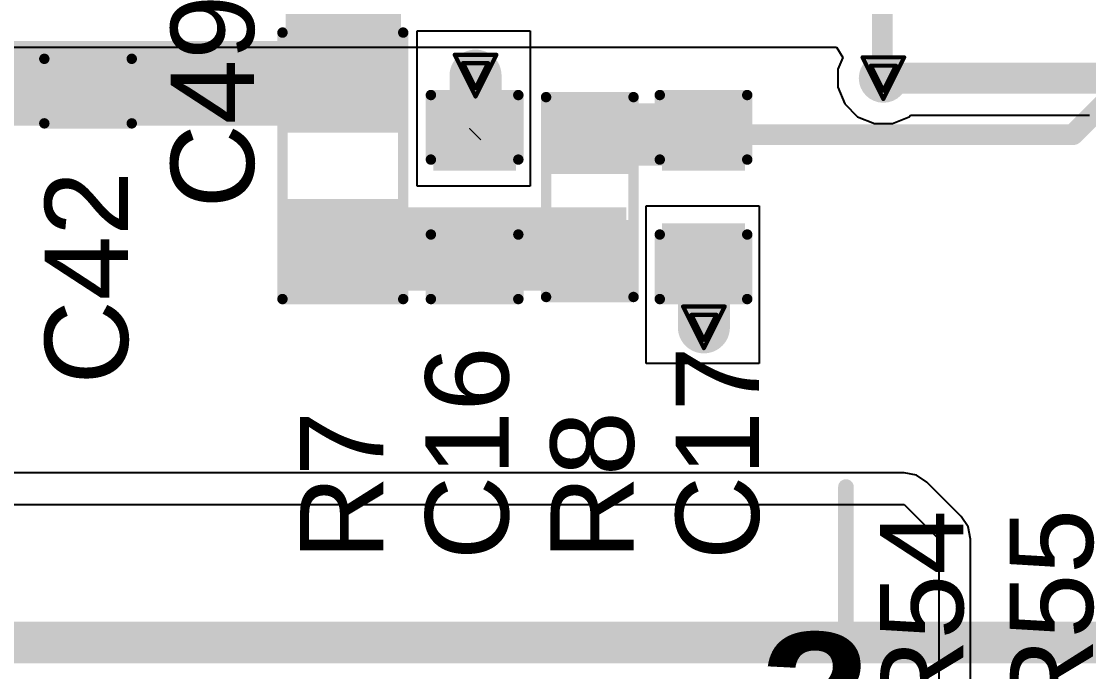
# Model space of a CAD drawing. Header units: inches. Extents: x -1 to 208, y -10 to 150.
# Drawn here: x 8.51 to 21.53, y 22.07 to 30 of the extents above; entities that cross this region are included whole.
import ezdxf

# ---------------------------------------------------------------- set-up
doc = ezdxf.new("R2010")
doc.units = ezdxf.units.IN
for name, color, linetype in [('Bottom Layer', 5, 'Continuous'), ('Drill Drawing', 1, 'Continuous'), ('Top Layer', 1, 'Continuous'), ('Top Overlay', 2, 'Continuous'), ('Top Paste', 8, 'Continuous'), ('Top Solder', 216, 'Continuous'), ('Via Holes', 16, 'Continuous')]:
    doc.layers.add(name, color=color, linetype=linetype)
doc.styles.add('Arial', font='', dxfattribs={"height": 0.2})
doc.styles.add('Arial Black_Bold', font='', dxfattribs={"height": 0.2})
doc.styles.get('Arial').set_extended_font_data('Arial')
doc.styles.get('Arial Black_Bold').set_extended_font_data('Arial Black', bold=True)

# ---------------------------------------------------------------- blocks, each defined once
blk = doc.blocks.new('R___0603_70')
at = {"layer": 'Top Layer'}
for points in [[(-0.3809999999999999, 0.4445), (-0.3809999999999999, -0.4445), (-1.143, -0.4445), (-1.143, 0.4445)], [(1.143, 0.4445), (1.143, -0.4445), (0.3809999999999999, -0.4445), (0.3809999999999999, 0.4445)]]:
    blk.add_hatch(color=1, dxfattribs=at).paths.add_polyline_path(points)
at = {"layer": 'Top Paste'}
for points in [[(-0.3809999999999999, 0.4445), (-0.3809999999999999, -0.4445), (-1.143, -0.4445), (-1.143, 0.4445)], [(1.143, 0.4445), (1.143, -0.4445), (0.3809999999999999, -0.4445), (0.3809999999999999, 0.4445)]]:
    blk.add_hatch(color=8, dxfattribs=at).paths.add_polyline_path(points)
at = {"layer": 'Top Solder'}
for points in [[(-0.2794, 0.5460999999999999), (-0.2794, -0.5460999999999999), (-1.2446, -0.5460999999999999), (-1.2446, 0.5460999999999999)], [(1.2446, 0.5460999999999999), (1.2446, -0.5460999999999999), (0.2794, -0.5460999999999999), (0.2794, 0.5460999999999999)]]:
    blk.add_hatch(color=216, dxfattribs=at).paths.add_polyline_path(points)
at = {"layer": 'Top Overlay', "const_width": 0.127}
for points in [[(1.2192, 0.5334), (-1.2192, 0.5334)], [(-1.2192, -0.5334), (-1.2192, 0.5334)], [(1.2192, -0.5334), (1.2192, 0.5334)], [(1.2192, -0.5334), (-1.2192, -0.5334)]]:
    blk.add_lwpolyline(points, dxfattribs=at)
at = {"layer": 'Top Overlay', "const_width": 0.0635}
for points in [[(-1.25095, 0.5334, 1), (-1.18745, 0.5334, 1)], [(-1.25095, 0.5334, 1), (-1.18745, 0.5334, 1)], [(1.18745, 0.5334, 1), (1.25095, 0.5334, 1)], [(1.18745, 0.5334, 1), (1.25095, 0.5334, 1)], [(-1.25095, -0.5334, 1), (-1.18745, -0.5334, 1)], [(-1.25095, -0.5334, 1), (-1.18745, -0.5334, 1)], [(1.18745, -0.5334, 1), (1.25095, -0.5334, 1)], [(1.18745, -0.5334, 1), (1.25095, -0.5334, 1)]]:
    blk.add_lwpolyline(points, format="xyb", close=True, dxfattribs=at)
blk = doc.blocks.new('RES_0805_71')
at = {"layer": 'Top Layer'}
for points in [[(-1.524, 0.635), (-0.508, 0.635), (-0.508, -0.635), (-1.524, -0.635)], [(0.508, 0.635), (1.524, 0.635), (1.524, -0.635), (0.508, -0.635)]]:
    blk.add_hatch(color=1, dxfattribs=at).paths.add_polyline_path(points)
at = {"layer": 'Top Paste'}
for points in [[(-1.524, 0.635), (-0.508, 0.635), (-0.508, -0.635), (-1.524, -0.635)], [(0.508, 0.635), (1.524, 0.635), (1.524, -0.635), (0.508, -0.635)]]:
    blk.add_hatch(color=8, dxfattribs=at).paths.add_polyline_path(points)
at = {"layer": 'Top Solder'}
for points in [[(-1.6256, 0.7366), (-0.4064, 0.7366), (-0.4064, -0.7366), (-1.6256, -0.7366)], [(0.4064, 0.7366), (1.6256, 0.7366), (1.6256, -0.7366), (0.4064, -0.7366)]]:
    blk.add_hatch(color=216, dxfattribs=at).paths.add_polyline_path(points)
at = {"layer": 'Top Overlay', "const_width": 0.127}
for points in [[(-1.6256, 0.7366), (1.6256, 0.7366)], [(-1.6256, 0.7366), (-1.6256, -0.7366)], [(1.6256, 0.7366), (1.6256, -0.7366)], [(-1.6256, -0.7366), (1.6256, -0.7366)]]:
    blk.add_lwpolyline(points, dxfattribs=at)
at = {"layer": 'Top Overlay', "const_width": 0.0635}
for points in [[(-1.65735, 0.7366, 1), (-1.59385, 0.7366, 1)], [(-1.65735, 0.7366, 1), (-1.59385, 0.7366, 1)], [(1.59385, 0.7366, 1), (1.65735, 0.7366, 1)], [(1.59385, 0.7366, 1), (1.65735, 0.7366, 1)], [(-1.65735, -0.7366, 1), (-1.59385, -0.7366, 1)], [(-1.65735, -0.7366, 1), (-1.59385, -0.7366, 1)], [(1.59385, -0.7366, 1), (1.65735, -0.7366, 1)], [(1.59385, -0.7366, 1), (1.65735, -0.7366, 1)]]:
    blk.add_lwpolyline(points, format="xyb", close=True, dxfattribs=at)
blk = doc.blocks.new('C___0603_153')
at = {"layer": 'Top Layer'}
for points in [[(-0.3809999999999999, 0.4445), (-0.3809999999999999, -0.4445), (-1.143, -0.4445), (-1.143, 0.4445)], [(1.143, 0.4445), (1.143, -0.4445), (0.3809999999999999, -0.4445), (0.3809999999999999, 0.4445)]]:
    blk.add_hatch(color=1, dxfattribs=at).paths.add_polyline_path(points)
at = {"layer": 'Top Paste'}
for points in [[(-0.3809999999999999, 0.4445), (-0.3809999999999999, -0.4445), (-1.143, -0.4445), (-1.143, 0.4445)], [(1.143, 0.4445), (1.143, -0.4445), (0.3809999999999999, -0.4445), (0.3809999999999999, 0.4445)]]:
    blk.add_hatch(color=8, dxfattribs=at).paths.add_polyline_path(points)
at = {"layer": 'Top Solder'}
for points in [[(-0.3210001199999999, 0.50449988), (-0.3210001199999999, -0.50449988), (-1.20299988, -0.50449988), (-1.20299988, 0.50449988)], [(1.20299988, 0.50449988), (1.20299988, -0.50449988), (0.3210001199999999, -0.50449988), (0.3210001199999999, 0.50449988)]]:
    blk.add_hatch(color=216, dxfattribs=at).paths.add_polyline_path(points)
at = {"layer": 'Top Overlay', "const_width": 0.127}
for points in [[(-1.2446, 0.5334), (-1.2446, -0.5334)], [(-1.2446, 0.5334), (-0.4571999999999999, 0.5334)], [(0.4571999999999999, 0.5334), (1.2446, 0.5334)], [(1.2446, 0.5334), (1.2446, -0.5334)], [(-1.2446, -0.5334), (-0.4571999999999999, -0.5334)], [(0.4571999999999999, -0.5334), (1.2446, -0.5334)]]:
    blk.add_lwpolyline(points, dxfattribs=at)
at = {"layer": 'Top Overlay', "const_width": 0.0635}
for points in [[(-1.27635, 0.5334, 1), (-1.21285, 0.5334, 1)], [(-1.27635, 0.5334, 1), (-1.21285, 0.5334, 1)], [(-0.4889499999999999, 0.5334, 1), (-0.42545, 0.5334, 1)], [(0.42545, 0.5334, 1), (0.4889499999999999, 0.5334, 1)], [(1.21285, 0.5334, 1), (1.27635, 0.5334, 1)], [(1.21285, 0.5334, 1), (1.27635, 0.5334, 1)], [(-1.27635, -0.5334, 1), (-1.21285, -0.5334, 1)], [(-1.27635, -0.5334, 1), (-1.21285, -0.5334, 1)], [(-0.4889499999999999, -0.5334, 1), (-0.42545, -0.5334, 1)], [(0.42545, -0.5334, 1), (0.4889499999999999, -0.5334, 1)], [(1.21285, -0.5334, 1), (1.27635, -0.5334, 1)], [(1.21285, -0.5334, 1), (1.27635, -0.5334, 1)]]:
    blk.add_lwpolyline(points, format="xyb", close=True, dxfattribs=at)
blk = doc.blocks.new('C___0603_178')
at = {"layer": 'Top Layer'}
for points in [[(-0.3809999999999999, 0.4445), (-0.3809999999999999, -0.4445), (-1.143, -0.4445), (-1.143, 0.4445)], [(1.143, 0.4445), (1.143, -0.4445), (0.3809999999999999, -0.4445), (0.3809999999999999, 0.4445)]]:
    blk.add_hatch(color=1, dxfattribs=at).paths.add_polyline_path(points)
at = {"layer": 'Top Paste'}
for points in [[(-0.3809999999999999, 0.4445), (-0.3809999999999999, -0.4445), (-1.143, -0.4445), (-1.143, 0.4445)], [(1.143, 0.4445), (1.143, -0.4445), (0.3809999999999999, -0.4445), (0.3809999999999999, 0.4445)]]:
    blk.add_hatch(color=8, dxfattribs=at).paths.add_polyline_path(points)
at = {"layer": 'Top Solder'}
for points in [[(-0.3210001199999999, 0.50449988), (-0.3210001199999999, -0.50449988), (-1.20299988, -0.50449988), (-1.20299988, 0.50449988)], [(1.20299988, 0.50449988), (1.20299988, -0.50449988), (0.3210001199999999, -0.50449988), (0.3210001199999999, 0.50449988)]]:
    blk.add_hatch(color=216, dxfattribs=at).paths.add_polyline_path(points)
at = {"layer": 'Top Overlay', "const_width": 0.127}
for points in [[(-1.2446, 0.5334), (-0.4571999999999999, 0.5334)], [(-1.2446, 0.5334), (-1.2446, -0.5334)], [(0.4571999999999999, 0.5334), (1.2446, 0.5334)], [(1.2446, 0.5334), (1.2446, -0.5334)], [(-1.2446, -0.5334), (-0.4571999999999999, -0.5334)], [(0.4571999999999999, -0.5334), (1.2446, -0.5334)]]:
    blk.add_lwpolyline(points, dxfattribs=at)
at = {"layer": 'Top Overlay', "const_width": 0.0635}
for points in [[(-1.27635, 0.5334, 1), (-1.21285, 0.5334, 1)], [(-1.27635, 0.5334, 1), (-1.21285, 0.5334, 1)], [(-0.4889499999999999, 0.5334, 1), (-0.42545, 0.5334, 1)], [(0.42545, 0.5334, 1), (0.4889499999999999, 0.5334, 1)], [(1.21285, 0.5334, 1), (1.27635, 0.5334, 1)], [(1.21285, 0.5334, 1), (1.27635, 0.5334, 1)], [(-1.27635, -0.5334, 1), (-1.21285, -0.5334, 1)], [(-1.27635, -0.5334, 1), (-1.21285, -0.5334, 1)], [(-0.4889499999999999, -0.5334, 1), (-0.42545, -0.5334, 1)], [(0.42545, -0.5334, 1), (0.4889499999999999, -0.5334, 1)], [(1.21285, -0.5334, 1), (1.27635, -0.5334, 1)], [(1.21285, -0.5334, 1), (1.27635, -0.5334, 1)]]:
    blk.add_lwpolyline(points, format="xyb", close=True, dxfattribs=at)
blk = doc.blocks.new('C___0603_179')
at = {"layer": 'Top Layer'}
for points in [[(-0.3809999999999999, 0.4445), (-0.3809999999999999, -0.4445), (-1.143, -0.4445), (-1.143, 0.4445)], [(1.143, 0.4445), (1.143, -0.4445), (0.3809999999999999, -0.4445), (0.3809999999999999, 0.4445)]]:
    blk.add_hatch(color=1, dxfattribs=at).paths.add_polyline_path(points)
at = {"layer": 'Top Paste'}
for points in [[(-0.3809999999999999, 0.4445), (-0.3809999999999999, -0.4445), (-1.143, -0.4445), (-1.143, 0.4445)], [(1.143, 0.4445), (1.143, -0.4445), (0.3809999999999999, -0.4445), (0.3809999999999999, 0.4445)]]:
    blk.add_hatch(color=8, dxfattribs=at).paths.add_polyline_path(points)
at = {"layer": 'Top Solder'}
for points in [[(-0.3210001199999999, 0.50449988), (-0.3210001199999999, -0.50449988), (-1.20299988, -0.50449988), (-1.20299988, 0.50449988)], [(1.20299988, 0.50449988), (1.20299988, -0.50449988), (0.3210001199999999, -0.50449988), (0.3210001199999999, 0.50449988)]]:
    blk.add_hatch(color=216, dxfattribs=at).paths.add_polyline_path(points)
at = {"layer": 'Top Overlay', "const_width": 0.127}
for points in [[(-0.4571999999999999, 0.5334), (-1.2446, 0.5334)], [(-1.2446, -0.5334), (-1.2446, 0.5334)], [(1.2446, 0.5334), (0.4571999999999999, 0.5334)], [(1.2446, -0.5334), (1.2446, 0.5334)], [(-0.4571999999999999, -0.5334), (-1.2446, -0.5334)], [(1.2446, -0.5334), (0.4571999999999999, -0.5334)]]:
    blk.add_lwpolyline(points, dxfattribs=at)
at = {"layer": 'Top Overlay', "const_width": 0.0635}
for points in [[(-1.27635, 0.5334, 1), (-1.21285, 0.5334, 1)], [(-1.27635, 0.5334, 1), (-1.21285, 0.5334, 1)], [(-0.4889499999999999, 0.5334, 1), (-0.42545, 0.5334, 1)], [(0.42545, 0.5334, 1), (0.4889499999999999, 0.5334, 1)], [(1.21285, 0.5334, 1), (1.27635, 0.5334, 1)], [(1.21285, 0.5334, 1), (1.27635, 0.5334, 1)], [(-1.27635, -0.5334, 1), (-1.21285, -0.5334, 1)], [(-1.27635, -0.5334, 1), (-1.21285, -0.5334, 1)], [(-0.4889499999999999, -0.5334, 1), (-0.42545, -0.5334, 1)], [(0.42545, -0.5334, 1), (0.4889499999999999, -0.5334, 1)], [(1.21285, -0.5334, 1), (1.27635, -0.5334, 1)], [(1.21285, -0.5334, 1), (1.27635, -0.5334, 1)]]:
    blk.add_lwpolyline(points, format="xyb", close=True, dxfattribs=at)

msp = doc.modelspace()

# ---------------------------------------------------------------- hatches: boundary and pattern name
at = {"layer": 'Bottom Layer'}
h = msp.add_hatch(color=5, dxfattribs=at)
edge = h.paths.add_edge_path()
edge.add_arc((14.04927594, 29.337508), 0.2999994, 0, 360)
h = msp.add_hatch(color=5, dxfattribs=at)
edge = h.paths.add_edge_path()
edge.add_arc((19.02484638, 29.30653016), 0.2999994, 0, 360)
h = msp.add_hatch(color=5, dxfattribs=at)
edge = h.paths.add_edge_path()
edge.add_arc((16.83491426, 26.26643972), 0.2999994, 0, 360)
at = {"layer": 'Top Layer'}
for points in [[(11.7348, 28.7451165), (13.13802808, 28.7451165), (13.13802808, 30.90398442), (11.7348, 30.90398442)], [(3.9116, 28.7274), (12.1158, 28.7274), (12.1158, 29.76111396), (3.9116, 29.76111396)], [(14.9987, 28.23711904), (17.27490068, 28.23711904), (17.27490068, 28.99911904), (14.9987, 28.99911904)], [(11.79539932, 26.71311904), (15.8877, 26.71311904), (15.8877, 27.72911396), (11.79539932, 27.72911396)]]:
    msp.add_hatch(color=1, dxfattribs=at).paths.add_polyline_path(points)
h = msp.add_hatch(color=1, dxfattribs=at)
edge = h.paths.add_edge_path()
edge.add_arc((14.04927594, 29.337508), 0.2999994, 0, 360)
h = msp.add_hatch(color=1, dxfattribs=at)
edge = h.paths.add_edge_path()
edge.add_arc((19.02484638, 29.30653016), 0.2999994, 0, 360)
h = msp.add_hatch(color=1, dxfattribs=at)
edge = h.paths.add_edge_path()
edge.add_arc((16.83491426, 26.26643972), 0.2999994, 0, 360)
at = {"layer": 'Via Holes'}
h = msp.add_hatch(color=7, dxfattribs=at)
edge = h.paths.add_edge_path()
edge.add_arc((14.04927594, 29.337508), 0.1499997, 0, 360)
h = msp.add_hatch(color=7, dxfattribs=at)
edge = h.paths.add_edge_path()
edge.add_arc((19.02484638, 29.30653016), 0.1499997, 0, 360)
h = msp.add_hatch(color=7, dxfattribs=at)
edge = h.paths.add_edge_path()
edge.add_arc((16.83491426, 26.26643972), 0.1499997, 0, 360)

# ---------------------------------------------------------------- linework, layer by layer
at = {"layer": 'Bottom Layer'}
for p, q in [((4.784598, 29.68513494), (18.45404234, 29.68513494)), ((18.45404234, 29.68513494), (18.52941938, 29.55813239999999)), ((18.52941938, 29.55813239999999), (18.47084698, 29.41672806)), ((18.47084698, 29.41672806), (18.47084698, 29.19633225999999)), ((18.47084698, 29.19633225999999), (18.55518768, 28.99271569999999)), ((18.55518768, 28.99271569999999), (18.71103192, 28.83687146)), ((18.71103192, 28.83687146), (18.91464848, 28.75253076)), ((19.13504428, 28.75253076), (19.33866084, 28.83687146)), ((19.33866084, 28.83687146), (19.35511242, 28.85332304)), ((19.35511242, 28.85332304), (21.54084592, 28.85332304)), ((18.91464848, 28.75253076), (19.13504428, 28.75253076)), ((19.27860254, 24.49306506), (2.72940272, 24.49306506)), ((19.42726112, 24.46349438), (19.27860254, 24.49306506)), ((19.5532883, 24.37928576), (19.42726112, 24.46349438)), ((19.97435934, 23.95820964), (19.5532883, 24.37928576)), ((2.56849626, 24.1046), (19.2786, 24.1046)), ((19.2786, 24.1046), (19.69967104, 23.68352388)), ((20.05856542, 23.832185), (19.97435934, 23.95820964)), ((20.0881361, 23.68352642), (20.05856542, 23.832185)), ((19.69967104, 23.68352388), (19.69969136, 18.19710864)), ((20.08815642, 18.3580151), (20.0881361, 23.68352642))]:
    msp.add_line(p, q, dxfattribs=at)
at = {"layer": 'Bottom Layer', "const_width": 0.3809999999999999}
msp.add_lwpolyline([(19.02484638, 29.30653016), (21.72857224, 29.30653016)], dxfattribs=at)
at = {"layer": 'Bottom Layer', "const_width": 0.1905}
msp.add_lwpolyline([(18.92959638, 29.30653016, 1), (19.12009638, 29.30653016, 1)], format="xyb", close=True, dxfattribs=at)
at = {"layer": 'Drill Drawing', "const_width": 0.0508}
for points in [[(13.79527594, 29.591508), (14.30327594, 29.591508)], [(13.79527594, 29.591508), (14.04927594, 29.08350799999999)], [(14.04927594, 29.08350799999999), (14.30327594, 29.591508)], [(18.77084638, 29.56053016), (19.27884638, 29.56053016)], [(18.77084638, 29.56053016), (19.02484638, 29.05253016)], [(19.02484638, 29.05253016), (19.27884638, 29.56053016)], [(13.89687594, 29.489908), (14.20167594, 29.489908)], [(13.89687594, 29.489908), (14.04927594, 29.185108)], [(14.04927594, 29.185108), (14.20167594, 29.489908)], [(18.87244638, 29.45893016), (19.17724638, 29.45893016)], [(18.87244638, 29.45893016), (19.02484638, 29.15413016)], [(19.02484638, 29.15413016), (19.17724638, 29.45893016)], [(16.58091426, 26.52043972), (17.08891426, 26.52043972)], [(16.58091426, 26.52043972), (16.83491426, 26.01243972)], [(16.68251426, 26.41883972), (16.98731426, 26.41883972)], [(16.68251426, 26.41883972), (16.83491426, 26.11403972)], [(16.83491426, 26.01243972), (17.08891426, 26.52043972)], [(16.83491426, 26.11403972), (16.98731426, 26.41883972)]]:
    msp.add_lwpolyline(points, dxfattribs=at)
at = {"layer": 'Drill Drawing', "const_width": 0.0254}
for points in [[(13.78257594, 29.591508, 1), (13.80797594, 29.591508, 1)], [(13.78257594, 29.591508, 1), (13.80797594, 29.591508, 1)], [(14.29057594, 29.591508, 1), (14.31597594, 29.591508, 1)], [(14.29057594, 29.591508, 1), (14.31597594, 29.591508, 1)], [(18.75814638, 29.56053016, 1), (18.78354638, 29.56053016, 1)], [(18.75814638, 29.56053016, 1), (18.78354638, 29.56053016, 1)], [(19.26614638, 29.56053016, 1), (19.29154638, 29.56053016, 1)], [(19.26614638, 29.56053016, 1), (19.29154638, 29.56053016, 1)], [(13.88417594, 29.489908, 1), (13.90957594, 29.489908, 1)], [(13.88417594, 29.489908, 1), (13.90957594, 29.489908, 1)], [(14.18897594, 29.489908, 1), (14.21437594, 29.489908, 1)], [(14.18897594, 29.489908, 1), (14.21437594, 29.489908, 1)], [(18.85974638, 29.45893016, 1), (18.88514638, 29.45893016, 1)], [(18.85974638, 29.45893016, 1), (18.88514638, 29.45893016, 1)], [(19.16454638, 29.45893016, 1), (19.18994638, 29.45893016, 1)], [(19.16454638, 29.45893016, 1), (19.18994638, 29.45893016, 1)], [(14.03657594, 29.185108, 1), (14.06197594, 29.185108, 1)], [(14.03657594, 29.185108, 1), (14.06197594, 29.185108, 1)], [(19.01214638, 29.15413016, 1), (19.03754638, 29.15413016, 1)], [(19.01214638, 29.15413016, 1), (19.03754638, 29.15413016, 1)], [(14.03657594, 29.08350799999999, 1), (14.06197594, 29.08350799999999, 1)], [(14.03657594, 29.08350799999999, 1), (14.06197594, 29.08350799999999, 1)], [(19.01214638, 29.05253016, 1), (19.03754638, 29.05253016, 1)], [(19.01214638, 29.05253016, 1), (19.03754638, 29.05253016, 1)], [(16.56821426, 26.52043972, 1), (16.59361426, 26.52043972, 1)], [(16.56821426, 26.52043972, 1), (16.59361426, 26.52043972, 1)], [(16.66981426, 26.41883972, 1), (16.69521426, 26.41883972, 1)], [(16.66981426, 26.41883972, 1), (16.69521426, 26.41883972, 1)], [(16.97461426, 26.41883972, 1), (17.00001426, 26.41883972, 1)], [(16.97461426, 26.41883972, 1), (17.00001426, 26.41883972, 1)], [(17.07621426, 26.52043972, 1), (17.10161426, 26.52043972, 1)], [(17.07621426, 26.52043972, 1), (17.10161426, 26.52043972, 1)], [(16.82221426, 26.11403972, 1), (16.84761426, 26.11403972, 1)], [(16.82221426, 26.11403972, 1), (16.84761426, 26.11403972, 1)], [(16.82221426, 26.01243972, 1), (16.84761426, 26.01243972, 1)], [(16.82221426, 26.01243972, 1), (16.84761426, 26.01243972, 1)]]:
    msp.add_lwpolyline(points, format="xyb", close=True, dxfattribs=at)
at = {"layer": 'Top Layer'}
for p, q in [((13.33635128, 27.98862576), (13.33635128, 29.88588892)), ((13.33635128, 29.88588892), (14.71497692, 29.88588892)), ((14.71497692, 29.88588892), (14.71497692, 27.98862576)), ((14.71497692, 27.98862576), (13.33635128, 27.98862576)), ((16.12889586, 25.82644568), (16.12889586, 27.75011468)), ((16.12889586, 27.75011468), (17.5075215, 27.75011468)), ((17.5075215, 27.75011468), (17.5075215, 25.82644568)), ((17.5075215, 25.82644568), (16.12889586, 25.82644568))]:
    msp.add_line(p, q, dxfattribs=at)
for points, const_width in [([(19.01165616, 29.30653016), (19.01165616, 30.56275828)], 0.254), ([(14.04927594, 28.62953888), (14.04927594, 29.337508)], 0.635), ([(19.01165616, 29.30653016), (19.02484638, 29.30653016)], 0.254), ([(21.33884734, 28.61799712), (21.9084271, 29.18757688)], 0.254), ([(14.0378561, 28.61811904), (14.04927594, 28.62953888)], 0.2032), ([(15.494, 28.61811904), (15.49412192, 28.61824096)], 0.254), ([(16.67783812, 28.61811904), (16.70340068, 28.61811904)], 0.254), ([(16.70340068, 28.61811904), (16.7035226, 28.61799712)], 0.254), ([(16.7035226, 28.61799712), (21.33884734, 28.61799712)], 0.254), ([(12.43039932, 27.09411904), (12.43039932, 27.2211165)], 0.3809999999999999), ([(16.83040068, 27.09411904), (16.83491426, 27.08960546)], 0.635), ([(16.83491426, 26.26643972), (16.83491426, 27.08960546)], 0.635), ([(12.43039932, 27.09411904), (14.0378561, 27.09411904)], 0.3809999999999999), ([(14.0378561, 27.09411904), (15.4432, 27.09411904)], 0.3809999999999999), ([(1.41606778, 22.41967576), (44.10469462, 22.41967576)], 0.508)]:
    msp.add_lwpolyline(points, dxfattribs=dict(at, const_width=const_width))
for points, const_width in [([(13.89052594, 29.337508, 1), (14.20802594, 29.337508, 1)], 0.3175), ([(18.94815616, 29.30653016, 1), (19.07515616, 29.30653016, 1)], 0.127), ([(18.94815616, 29.30653016, 1), (19.07515616, 29.30653016, 1)], 0.127), ([(18.96134638, 29.30653016, 1), (19.08834638, 29.30653016, 1)], 0.127), ([(13.89052594, 28.62953888, 1), (14.20802594, 28.62953888, 1)], 0.3175), ([(13.9870561, 28.61811904, 1), (14.0886561, 28.61811904, 1)], 0.1016), ([(13.99847594, 28.62953888, 1), (14.10007594, 28.62953888, 1)], 0.1016), ([(15.4305, 28.61811904, 1), (15.5575, 28.61811904, 1)], 0.127), ([(15.43062192, 28.61824096, 1), (15.55762192, 28.61824096, 1)], 0.127), ([(16.61433812, 28.61811904, 1), (16.74133812, 28.61811904, 1)], 0.127), ([(16.63990068, 28.61811904, 1), (16.76690068, 28.61811904, 1)], 0.127), ([(16.63990068, 28.61811904, 1), (16.76690068, 28.61811904, 1)], 0.127), ([(16.6400226, 28.61799712, 1), (16.7670226, 28.61799712, 1)], 0.127), ([(16.6400226, 28.61799712, 1), (16.7670226, 28.61799712, 1)], 0.127), ([(21.27534734, 28.61799712, 1), (21.40234734, 28.61799712, 1)], 0.127), ([(21.27534734, 28.61799712, 1), (21.40234734, 28.61799712, 1)], 0.127), ([(12.33514932, 27.2211165, 1), (12.52564932, 27.2211165, 1)], 0.1905), ([(16.67165068, 27.09411904, 1), (16.98915068, 27.09411904, 1)], 0.3175), ([(16.67616426, 27.08960546, 1), (16.99366426, 27.08960546, 1)], 0.3175), ([(16.67616426, 27.08960546, 1), (16.99366426, 27.08960546, 1)], 0.3175), ([(12.33514932, 27.09411904, 1), (12.52564932, 27.09411904, 1)], 0.1905), ([(12.33514932, 27.09411904, 1), (12.52564932, 27.09411904, 1)], 0.1905), ([(13.9426061, 27.09411904, 1), (14.1331061, 27.09411904, 1)], 0.1905), ([(13.9426061, 27.09411904, 1), (14.1331061, 27.09411904, 1)], 0.1905), ([(15.34795, 27.09411904, 1), (15.53845, 27.09411904, 1)], 0.1905), ([(16.67616426, 26.26643972, 1), (16.99366426, 26.26643972, 1)], 0.3175)]:
    msp.add_lwpolyline(points, format="xyb", close=True, dxfattribs=dict(at, const_width=const_width))
at = {"layer": 'Top Overlay', "const_width": 0.1905}
msp.add_lwpolyline([(18.56816454, 20.98124836), (18.56816454, 24.31850356)], dxfattribs=at)
at = {"layer": 'Top Overlay', "const_width": 0.09525}
msp.add_lwpolyline([(18.52053954, 24.31850356, 1), (18.61578954, 24.31850356, 1)], format="xyb", close=True, dxfattribs=at)

# ---------------------------------------------------------------- block references
for name, p, rotation in [('C___0603_153', (9.3218, 29.99983586), 90), ('RES_0805_71', (12.43039932, 28.2371165), 90), ('C___0603_179', (14.0378561, 27.85611904), 270), ('R___0603_70', (15.4432, 27.85611904), 270), ('C___0603_178', (16.83040068, 27.85611904), 90)]:
    msp.add_blockref(name, p, dxfattribs=dict(rotation=rotation))

# ---------------------------------------------------------------- texts
at = {"layer": 'Top Overlay'}
for s, height, rotation, style, p in [('C49', 1.016, 90, 'Arial', (11.3463959, 27.71886252)), ('C42', 1.016, 90, 'Arial', (9.809693359999999, 25.56951197999999)), ('C16', 1.016, 90, 'Arial', (14.45212756, 23.42833516)), ('C17', 1.016, 90, 'Arial', (17.50684332, 23.42833516)), ('R7', 1.016, 90, 'Arial', (12.92476968, 23.42833516)), ('R8', 1.016, 90, 'Arial', (15.97949052, 23.42833516)), ('R54', 1.016, 90, 'Arial', (20.0002521, 21.43328962)), ('R55', 1.016, 90, 'Arial', (21.58249176, 21.4460455)), ('2', 1.524, 360, 'Arial Black_Bold', (17.51583746, 21.01845936))]:
    msp.add_text(s, height=height, rotation=rotation, dxfattribs=dict(at, style=style)).set_placement(p)

doc.saveas('drawing.dxf')
